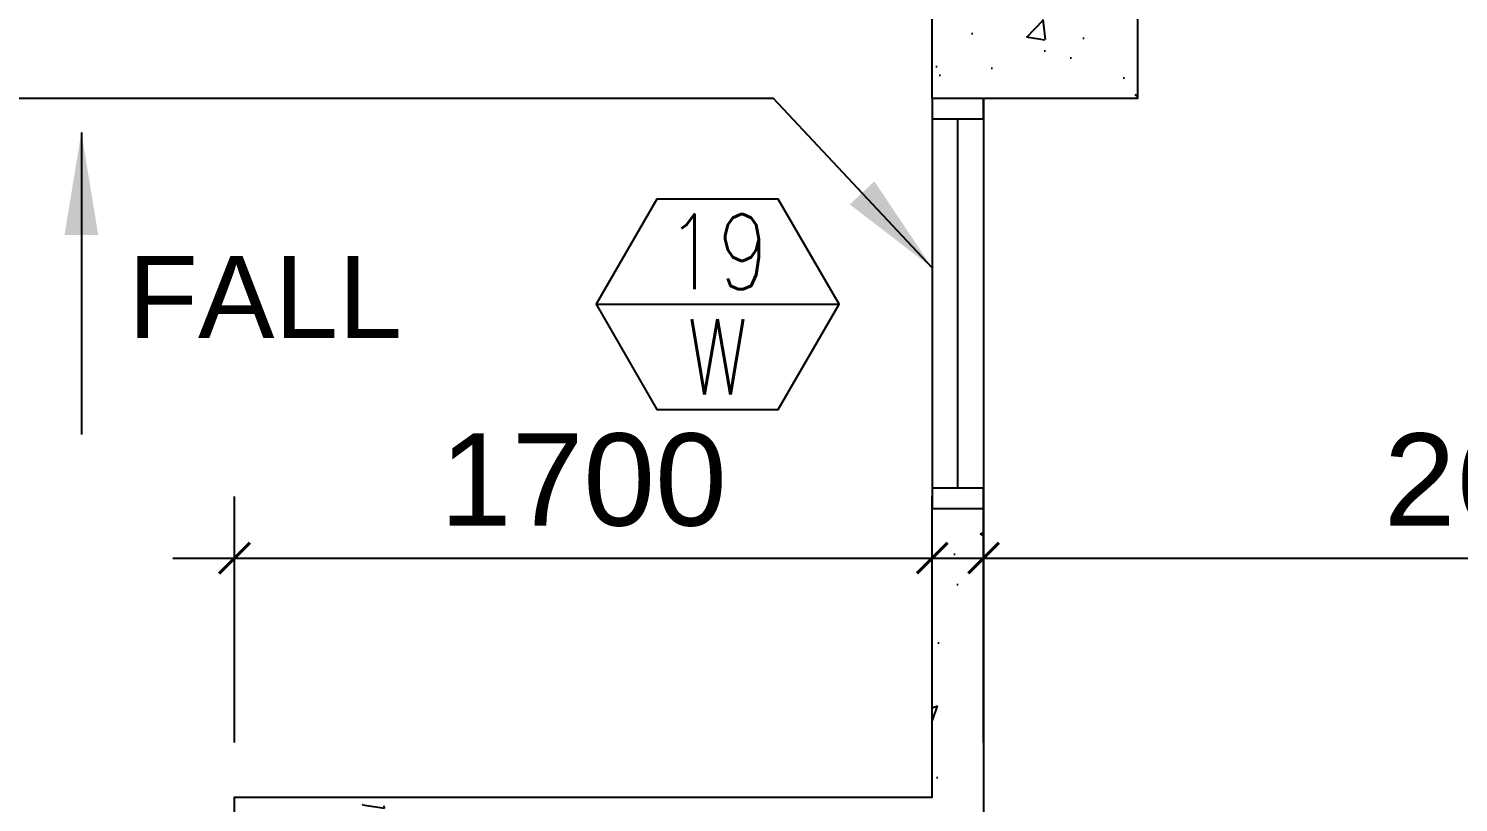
# Model space of a CAD drawing. Header units: millimetres. Extents: x 1500 to 71987, y 7230 to 49618.
# Drawn here: x 12498 to 15982, y 31634 to 33520 of the extents above; entities that cross this region are included whole.
import ezdxf
from ezdxf.enums import TextEntityAlignment as Align

# ---------------------------------------------------------------- set-up
doc = ezdxf.new("R2010")
doc.units = ezdxf.units.MM
doc.header["$MEASUREMENT"] = 0
doc.layers.get('0').update_dxf_attribs({"color": 8})
doc.layers.get('Defpoints').update_dxf_attribs({"color": 8})
for name, color, linetype in [('arrow', 8, 'Continuous'), ('GBP Dim', 8, 'Continuous'), ('hatch', 8, 'Continuous'), ('TEXT', 8, 'Continuous'), ('WALL-NEW', 8, 'Continuous'), ('WALL-STRUCTURE', 8, 'Continuous'), ('WINDOW', 8, 'Continuous'), ('Window Mark', 8, 'Continuous'), ('zzz-room mix', 8, 'Continuous')]:
    doc.layers.add(name, color=color, linetype=linetype)
doc.styles.add('BH', font='arial.ttf')
doc.styles.add('ROMANS', font='romans.shx')
doc.dimstyles.new('200 GBP', dxfattribs={"dimscale": 1.5, "dimtxt": 150, "dimasz": 50, "dimexe": 100, "dimexo": 50, "dimgap": 50, "dimtad": 1, "dimdec": 0, "dimzin": 0, "dimdsep": 46, "dimtxsty": 'BH', "dimblk": 'ARCHTICK', "dimcen": 0.09, "dimdle": 100, "dimclrd": 9, "dimclre": 9, "dimclrt": 1, "dimadec": 0, "dimazin": 0, "dimtfac": 1, "dimtdec": 0, "dimtix": 1, "dimtmove": 2, "dimatfit": 3, "dimldrblk": 'ARCHTICK', "dimfxl": 300, "dimfxlon": 1, "dimtolj": 1, "dimtzin": 0, "dimarcsym": 0})
doc.dimstyles.get("Standard").update_dxf_attribs({"dimtxt": 0.18, "dimasz": 0.18, "dimexe": 0.18, "dimexo": 0.0625, "dimgap": 0.09, "dimtad": 0, "dimtih": 1, "dimtoh": 1, "dimdec": 4, "dimzin": 0, "dimdsep": 46, "dimtxsty": 'Standard', "dimcen": 0.09, "dimadec": 0, "dimazin": 0, "dimtfac": 1, "dimtdec": 4, "dimtofl": 0, "dimtmove": 0, "dimatfit": 3, "dimfxl": 1, "dimtolj": 1, "dimtzin": 0, "dimarcsym": 0})

# ---------------------------------------------------------------- blocks, each defined once
blk = doc.blocks.new('MISCWINDOWS')
blk.add_line((-4.04145188432733, 0), (4.04145188432733, 0))
blk.add_lwpolyline([(-2.020725942163722, 3.5), (-4.041451884327387, 0), (-2.020725942163722, -3.5), (2.020725942163722, -3.5), (4.04145188432733, 0), (2.020725942163722, 3.5)], close=True)
at = {"style": 'BH'}
for tag, p in [('MARK_NUMBER', (0, 1.75)), ('DWG_NUMBER', (0, -1.75))]:
    blk.add_attdef(tag, text='', height=2.5, dxfattribs=at).set_placement(p, align=Align.MIDDLE_CENTER)
blk = doc.blocks.new('_ArchTick')
at = {"color": 0, "const_width": 0.1}
blk.add_lwpolyline([(0.5, 0.5), (-0.5, -0.5)], dxfattribs=at)
blk = doc.blocks.new('*D156')
at = {"layer": 'Defpoints', "color": 0, "transparency": 16777216}
for p in [(14699.98993914821, 32229.45241253497), (12999.99594292781, 31646.19042376615), (14699.98993914821, 31646.19042198779)]:
    blk.add_point(p, dxfattribs=at)
at = {"layer": 'GBP Dim', "color": 9, "lineweight": -2, "transparency": 16777216}
for p, q in [((12999.99594292781, 31779.45241253497), (12999.99594292781, 32379.45241253497)), ((14699.98993914821, 31779.45241253497), (14699.98993914821, 32379.45241253497)), ((12849.99594292781, 32229.45241253497), (14849.98993914821, 32229.45241253497))]:
    blk.add_line(p, q, dxfattribs=at)
at = {"layer": 'GBP Dim', "color": 9, "lineweight": -2, "transparency": 16777216, "xscale": 75, "yscale": 75, "zscale": 75, "rotation": 180}
blk.add_blockref('_ArchTick', (12999.99594292781, 32229.45241253497), dxfattribs=at)
at = {"layer": 'GBP Dim', "color": 9, "lineweight": -2, "transparency": 16777216, "xscale": 75, "yscale": 75, "zscale": 75}
blk.add_blockref('_ArchTick', (14699.98993914821, 32229.45241253497), dxfattribs=at)
at = {"layer": 'GBP Dim', "transparency": 16777216, "insert": (13849.99294103801, 32419.33133477235), "char_height": 225, "attachment_point": 5, "style": 'BH'}
blk.add_mtext('\\A1;1700', dxfattribs=at)
blk = doc.blocks.new('*D92')
at = {"layer": 'Defpoints', "color": 0, "transparency": 16777216}
for p in [(17475.01786941665, 32229.45241253497), (14824.99061140679, 31537.98302743584), (17475.01786941665, 31512.98307486693)]:
    blk.add_point(p, dxfattribs=at)
at = {"layer": 'GBP Dim', "color": 9, "lineweight": -2, "transparency": 16777216}
for p, q in [((14824.99061140679, 31779.45241253497), (14824.99061140679, 32379.45241253497)), ((17475.01786941665, 31779.45241253497), (17475.01786941665, 32379.45241253497)), ((14674.99061140679, 32229.45241253497), (17625.01786941665, 32229.45241253497))]:
    blk.add_line(p, q, dxfattribs=at)
at = {"layer": 'GBP Dim', "color": 9, "lineweight": -2, "transparency": 16777216, "xscale": 75, "yscale": 75, "zscale": 75, "rotation": 180}
blk.add_blockref('_ArchTick', (14824.99061140679, 32229.45241253497), dxfattribs=at)
at = {"layer": 'GBP Dim', "color": 9, "lineweight": -2, "transparency": 16777216, "xscale": 75, "yscale": 75, "zscale": 75}
blk.add_blockref('_ArchTick', (17475.01786941665, 32229.45241253497), dxfattribs=at)
at = {"layer": 'GBP Dim', "transparency": 16777216, "insert": (16150.00424041172, 32419.33133477235), "char_height": 225, "attachment_point": 5, "style": 'BH'}
blk.add_mtext('\\A1;2650', dxfattribs=at)

msp = doc.modelspace()

# ---------------------------------------------------------------- hatches: boundary and pattern name
at = {"layer": 'hatch'}
h = msp.add_hatch(dxfattribs=at)
h.set_pattern_fill('AR-CONC', color=256, scale=2, style=0)
h.set_pattern_definition([(49.99999999999999, (-576161.2777115421, 762350.3022459402), (364.369337992008, -31.87817107780617), [38.1, -419.1]), (355, (-576161.2777115421, 762350.3022459402), (-70.48565195133398, 382.1132857643599), [30.48, -335.28]), (100.451, (-576130.9137115421, 762347.6457459402), (293.8850033319185, 350.2333756405837), [32.38, -356.18]), (46.18420000000001, (-576161.2777115421, 762451.9022459403), (542.1580817842598, -84.0846558654543), [57.15, -628.65]), (96.6356, (-576116.097911542, 762444.8952459401), (474.8084689324743, 494.8511117800984), [48.57, -534.27]), (351.1840000000001, (-576161.2777115421, 762451.9022459403), (474.8092116278679, 494.8502357211954), [45.72, -502.92]), (21, (-576110.477711542, 762426.5022459399), (303.2297596707666, -204.531037033525), [38.1, -419.1]), (326.0000000000001, (-576110.477711542, 762426.5022459399), (123.6040566952941, 368.3759322446385), [30.48, -335.28]), (71.4514, (-576085.2087115421, 762409.45804594), (426.8329815402489, 163.8457154321149), [32.38, -356.18]), (37.50000000000001, (-576161.2777115421, 762350.3022459402), (6.177206501183633, 169.1100777463062), [0, -331.216, 0, -340.36, 0, -336.55]), (7.499999999999999, (-576161.2777115421, 762350.3022459402), (133.6393250206115, 200.361149636239), [0, -194.056, 0, -323.596, 0, -128.27]), (327.5, (-576274.5617115421, 762350.3022459402), (271.1811903337428, -11.45748798534692), [0, -127, 0, -396.24, 0, -525.78]), (317.5, (-576325.3617115421, 762350.3022459402), (296.2583627720361, 50.85298206666603), [0, -165.1, 0, -263.144, 0, -373.38])])
h.paths.add_polyline_path([(15199.98993914798, 33349.96173674753), (14699.98993914821, 33349.96137348609), (14699.98943058229, 34349.96137348609), (15199.98943058206, 34349.96173674753)])
h = msp.add_hatch(dxfattribs=at)
h.set_pattern_fill('AR-CONC', color=256, scale=60, style=0)
h.set_pattern_definition([(49.99999999999999, (0, 1.164153218269348e-10), (430.3561095604521, -37.65128098955707), [45, -495]), (355, (0, 1.164153218269348e-10), (-83.25080016780001, 451.3152802200071), [36, -396]), (100.4514, (35.863008, -3.137603999930434), (347.1056290284129, 413.6637252365721), [38.24411399999998, -420.6852671999998]), (46.18420000000001, (0, 120.0000000001164), (640.3446291753867, -99.31140859741085), [67.5, -742.5]), (96.6356, (53.362047, 111.7240158001659), (560.797623329222, 584.470722540265), [57.3661728, -631.0278]), (351.1842, (0, 120.0000000001164), (560.7971670801763, 584.4711605551947), [54, -594]), (21, (60, 90.00000000011642), (358.144231271077, -241.5713343992033), [45, -495]), (326.0000000000001, (60, 90.00000000011642), (145.989199152949, 435.0900270281118), [36, -396]), (71.4514, (89.8453398, 69.8690364001086), (504.1335771488939, 193.5182980259714), [38.244114, -420.6852672]), (37.50000000000001, (0, 1.164153218269348e-10), (7.295913190374401, 199.7363122987869), [0, -391.2, 0, -402, 0, -397.5]), (7.499999999999999, (0, 1.164153218269348e-10), (157.8417224652892, 236.6470271294161), [0, -229.2, 0, -382.2, 0, -151.5]), (327.5, (-133.8, 1.164153218269348e-10), (320.2934617034455, -13.53292304062788), [0, -150, 0, -468, 0, -621]), (317.5, (-193.8, 1.164153218269348e-10), (349.9117016054317, 60.06298939939058), [0, -195, 0, -310.8, 0, -441])])
edge = h.paths.add_edge_path()
edge.add_line((14699.98993914821, 31646.19042376615), (14699.98993914823, 32349.96146459226))
edge.add_line((14699.98993914823, 32349.96146459226), (14824.99061199093, 32349.96146448795))
edge.add_line((14824.99061199093, 32349.96146448795), (14824.99061130249, 31521.19038240542))
edge.add_line((14824.99061130249, 31521.19038240542), (14699.98876123461, 31521.19515557098))
edge.add_line((13099.99693975752, 31646.19042376615), (14699.99008003543, 31646.19042376615))
edge.add_line((14699.9900800352, 31521.19515550882), (13125.000000534, 31521.19431697193))
edge.add_line((13125.000000534, 31521.19431697193), (13125.00245790356, 30399.95881000182))
edge.add_line((13125.00245790356, 30399.95881000182), (12999.9959429278, 30399.95866497906))
edge.add_line((12999.9959429278, 30399.95866497906), (12999.99594292781, 31646.19042376615))
edge.add_line((12999.99594292781, 31646.19042376615), (13099.99693975752, 31646.19042376615))

# ---------------------------------------------------------------- linework, layer by layer
at = {"layer": 'WALL-NEW'}
msp.add_lwpolyline([(13125.000000534, 31521.19431697193), (13125.00245790356, 30399.95881000182), (12999.9959429278, 30399.95866497906), (12999.99594292781, 31646.19042376615), (14699.98993914821, 31646.19042376615), (14699.98993914823, 32349.96146459226), (14824.99061199093, 32349.96146448795), (14824.99061130249, 31521.19038240542), (13125.00000053461, 31521.1940366149)], dxfattribs=at)
at = {"layer": 'WALL-STRUCTURE'}
msp.add_lwpolyline([(15199.98993914798, 33349.96173674753), (14699.98993914821, 33349.96137348609), (14699.98943058229, 34349.96137348609), (15199.98943058206, 34349.96173674753)], close=True, dxfattribs=at)
at = {"layer": 'WINDOW'}
for points in [[(14699.99185087569, 33299.96137348749), (14824.99221283957, 33299.96137348749), (14824.99221283957, 33349.96137348749), (14699.99185087569, 33349.96137348749)], [(14699.98993983466, 32349.9614645401), (14824.9903017983, 32349.9614645401), (14824.9903017983, 32399.9614645401), (14699.98993983466, 32399.9614645401)]]:
    msp.add_lwpolyline(points, close=True, dxfattribs=at)
for points in [[(14699.99185087569, 33299.96137348749), (14699.99041872224, 32399.9614645401)], [(14762.48987641122, 32399.9614645401), (14762.49203185751, 33299.96137348749)], [(14824.9876117114, 33299.96137348749), (14824.99029528041, 32399.9614645401)]]:
    msp.add_lwpolyline(points, dxfattribs=at)
at = {"layer": 'zzz-room mix'}
msp.add_lwpolyline([(14825.00000132558, 35325.001524945), (14825.00070971448, 34349.96146430964), (15199.98943058206, 34349.96173674753), (15199.98993914798, 33349.96173674753), (14824.99221283957, 33349.96137348749), (14824.99225909755, 31621.19039759197), (14824.99012653616, 31521.19042202884), (13125.0000005507, 31521.18669622461), (13126.04314376869, 24649.98118117552), (13349.99687557427, 24649.9949514272), (13349.99687557427, 24425.17564394162), (17250.01719719553, 24425.17850443077), (17250.01719719553, 27099.96731338743), (20210.00805971466, 27099.96731338743), (20209.98902638428, 28699.99880934113), (17475.01714901274, 28699.99999954203), (17475.01786941665, 30496.19412840391), (20210.00854651762, 30496.19611518758), (20210.00785641224, 31446.18972634283), (18750.00000113636, 31446.1905087796), (18750.00000113636, 35324.99473875201)], close=True, dxfattribs=at)

# ---------------------------------------------------------------- block references
at = {"layer": 'Window Mark'}
ref = msp.add_blockref('MISCWINDOWS', (14176.92582389476, 32848.07595159824), dxfattribs=dict(at, xscale=73.25, yscale=73.25, zscale=73.25))
ref.add_attrib('MARK_NUMBER', '19', dxfattribs={"layer": '0', "height": 183.125, "style": 'ROMANS', "width": 0.8}).set_placement((14176.92582389476, 32976.26345159824), align=Align.MIDDLE_CENTER)
ref.add_attrib('DWG_NUMBER', 'W', dxfattribs={"layer": '0', "height": 183.125, "style": 'ROMANS', "width": 0.8}).set_placement((14176.92582389476, 32719.88845159824), align=Align.MIDDLE_CENTER)

# ---------------------------------------------------------------- texts
at = {"layer": 'TEXT', "style": 'BH'}
msp.add_text('FALL', height=200, dxfattribs=at).set_placement((12740.5, 32766))

# ---------------------------------------------------------------- dimensions: what is measured, and where the dimension line sits
at = {"layer": 'GBP Dim'}
for base, p1, p2, picture, middle in [((14699.98993914821, 32229.45241253497), (12999.99594292781, 31646.19042376615), (14699.98993914821, 31646.19042198779), '*D156', (13849.99294103801, 32419.33133477235)), ((17475.01786941665, 32229.45241253497), (14824.99061140679, 31537.98302743584), (17475.01786941665, 31512.98307486693), '*D92', (16150.00424041172, 32419.33133477235))]:
    dim = msp.add_linear_dim(base=base, p1=p1, p2=p2, dimstyle='200 GBP', override={"dimclrt": 256}, dxfattribs=at)
    dim.commit()
    dim.dimension.update_dxf_attribs({"geometry": picture, "text_midpoint": middle})

# ---------------------------------------------------------------- leaders
at = {"layer": 'arrow'}
for points in [[(14699.99121600986, 32937.05687037285), (14313.66047590453, 33349.96173674753), (8426.422473377781, 33349.96173674753)], [(12627, 33267.20461299445), (12627, 32530.79538700555)]]:
    msp.add_leader(points, dimstyle='Standard', override={"dimscale": 2, "dimtxt": 200, "dimasz": 125, "dimexe": 166.67, "dimexo": 100, "dimgap": 100, "dimtih": 0, "dimtoh": 0, "dimdec": 0, "dimrnd": 5.000999999999999, "dimtxsty": 'BH', "dimdle": 166.66666666666, "dimclrd": 9, "dimclre": 9, "dimclrt": 1, "dimtdec": 0, "dimtix": 1, "dimtofl": 1, "dimtmove": 2, "dimfxl": 50}, dxfattribs=at)

doc.saveas('drawing.dxf')
